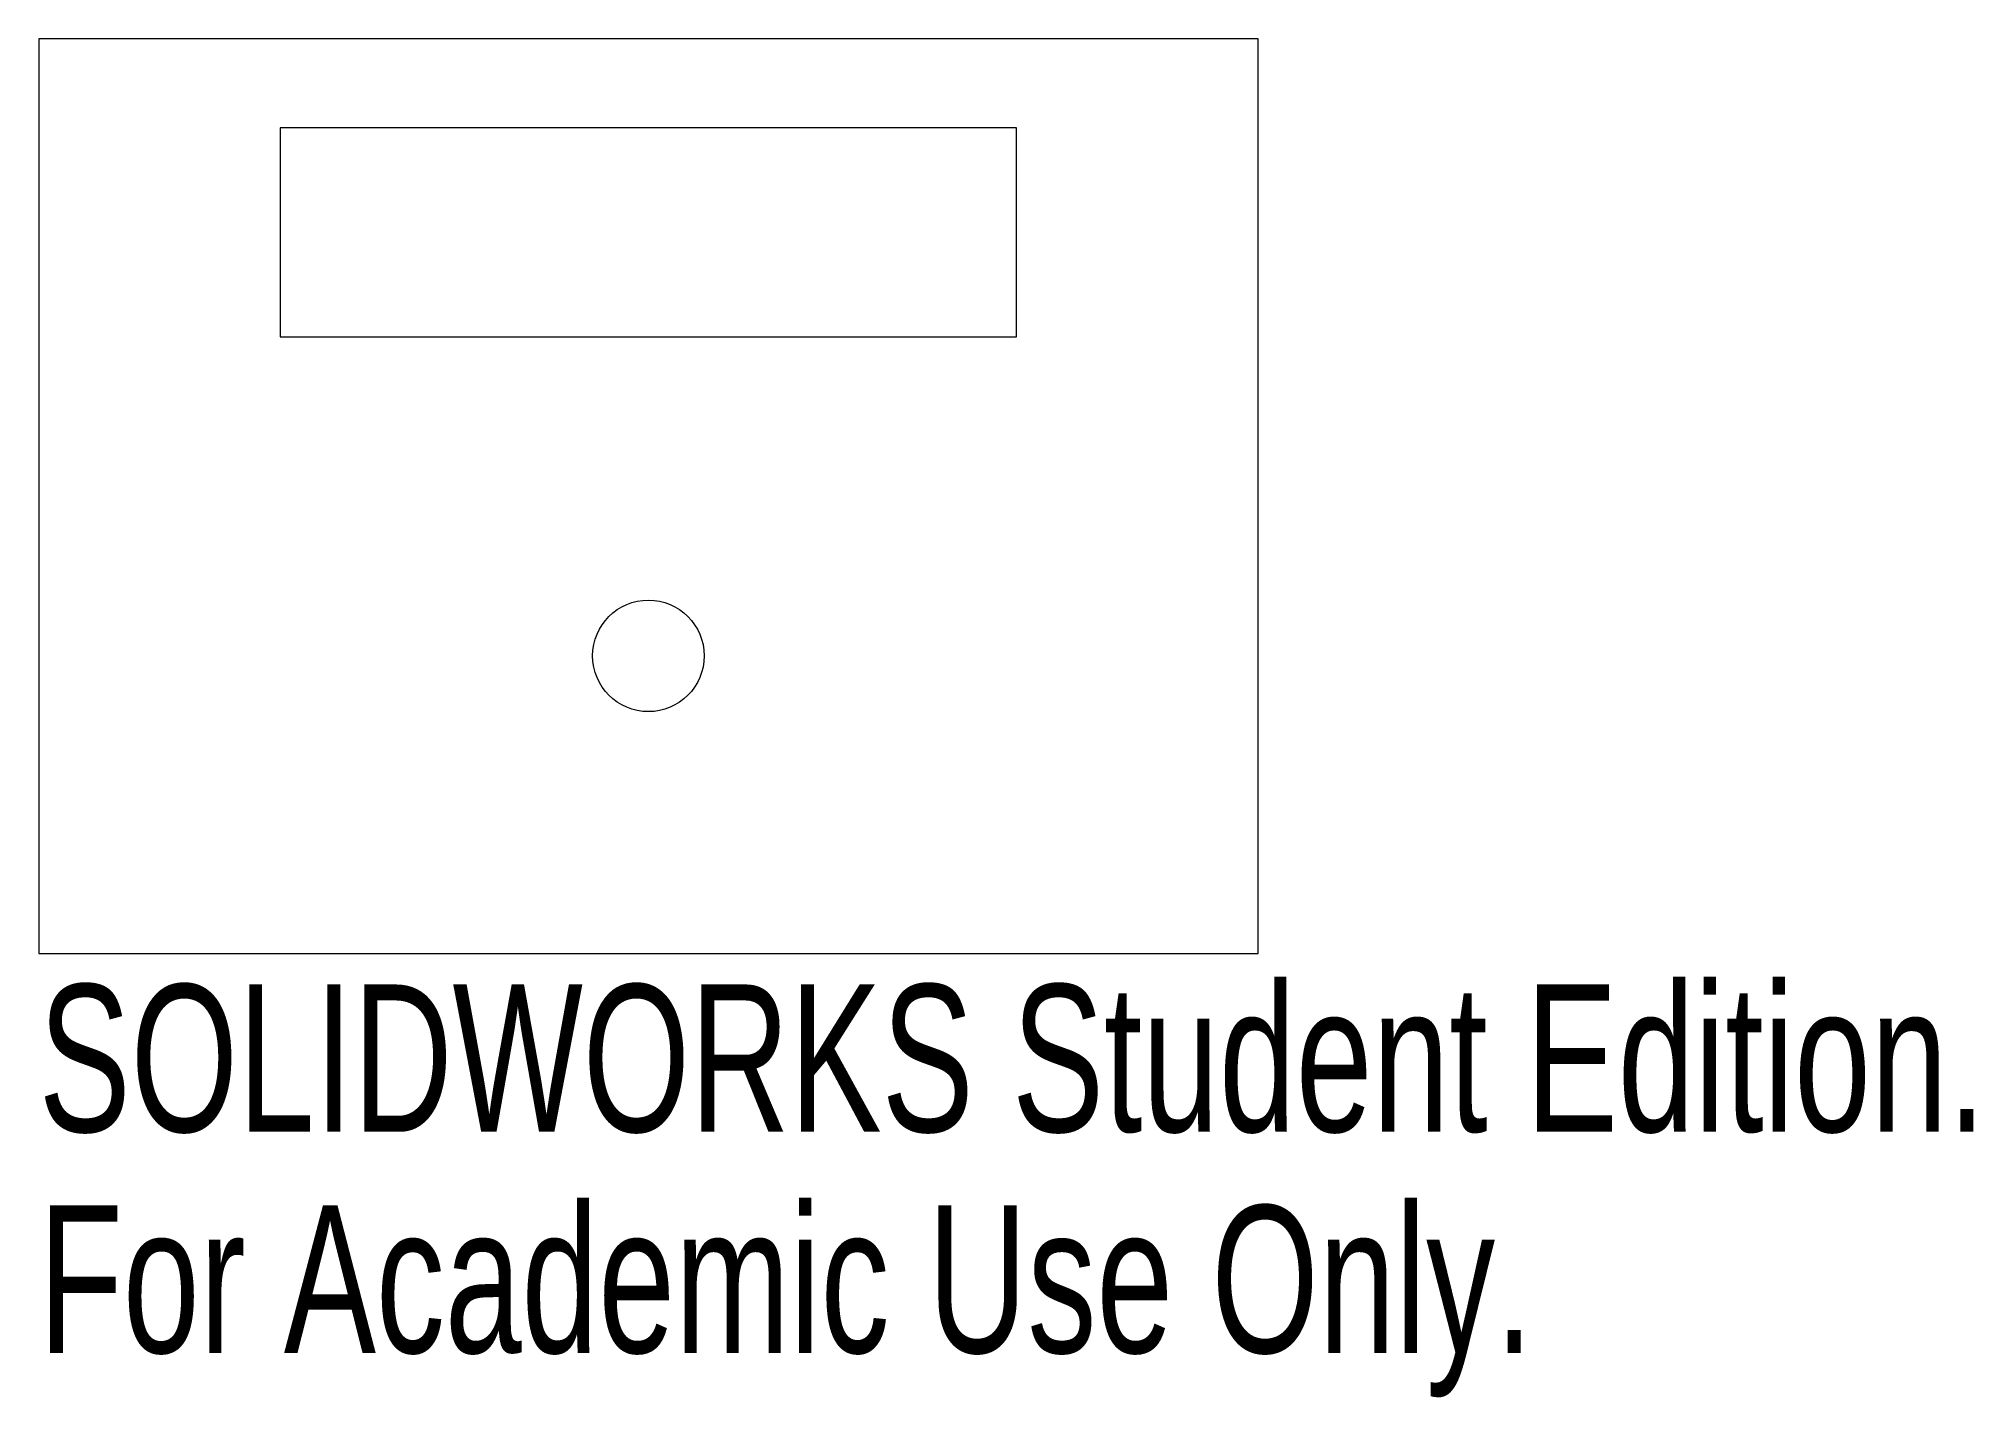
# Model space of a CAD drawing. Header units: millimetres. Extents: x -20 to 43.5, y -29.6 to 15.
import ezdxf

# ---------------------------------------------------------------- set-up
doc = ezdxf.new("R2010")
doc.units = ezdxf.units.MM
doc.styles.add('SLDTEXTSTYLE0', font='TXT', dxfattribs={"width": 0.7})

msp = doc.modelspace()

# ---------------------------------------------------------------- linework, layer by layer
at = {"color": 7, "linetype": 'Continuous', "lineweight": 15}
for p, q in [((20, 15), (-20, 15)), ((-20, 15), (-20, -15)), ((20, -15), (20, 15)), ((-12.074, 12.079), (-12.074, 5.221)), ((12.074, 12.079), (-12.074, 12.079)), ((12.074, 5.221), (12.074, 12.079)), ((-12.074, 5.221), (12.074, 5.221)), ((-20, -15), (20, -15))]:
    msp.add_line(p, q, dxfattribs=at)
msp.add_circle((0, -5.244), 1.829, dxfattribs=at)

# ---------------------------------------------------------------- texts
at = {"color": 7, "linetype": 'Continuous', "char_height": 4.83362, "attachment_point": 1, "style": 'SLDTEXTSTYLE0'}
for s, insert in [('SOLIDWORKS Student Edition.', (-20, -16.02)), ('For Academic Use Only.', (-20, -23.27))]:
    msp.add_mtext(s, dxfattribs=dict(at, insert=insert))

doc.saveas('drawing.dxf')
